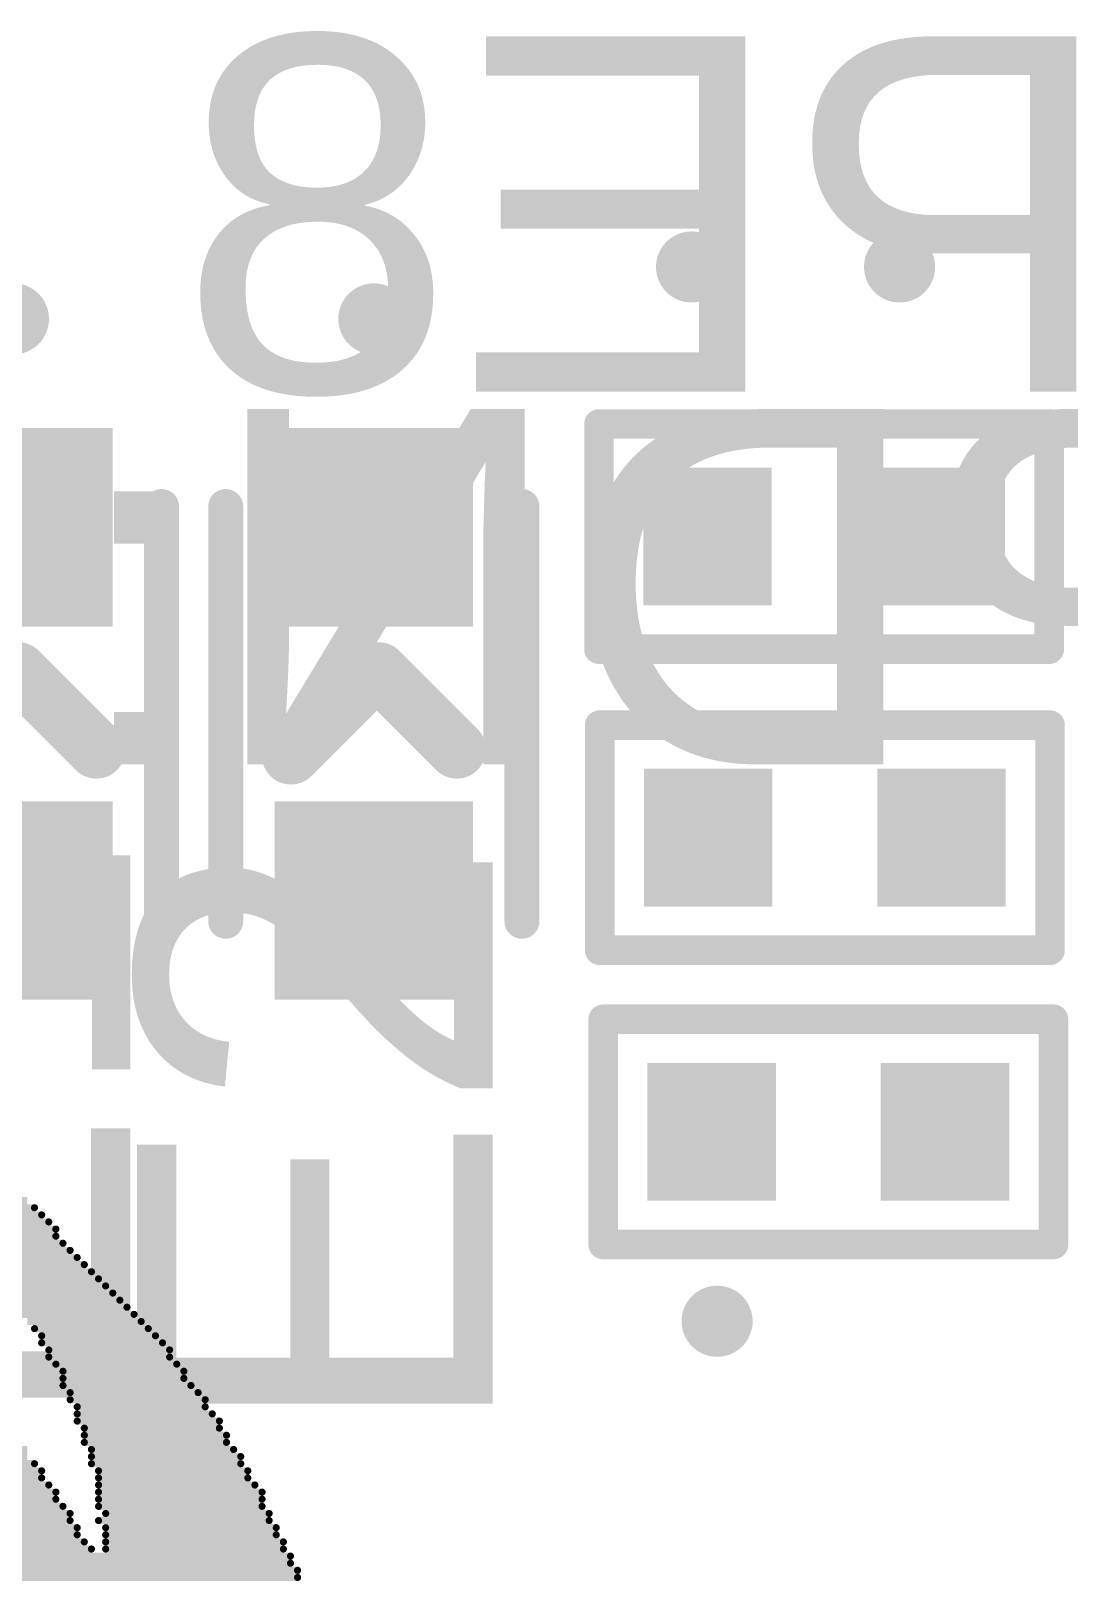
# Model space of a CAD drawing. Header units: millimetres. Extents: x -6 to 151, y -20 to 98.
# Drawn here: x 36.23 to 40.68, y 37.11 to 43.76 of the extents above; entities that cross this region are included whole.
import ezdxf

# ---------------------------------------------------------------- set-up
doc = ezdxf.new("R2010")
doc.units = ezdxf.units.MM
for name, color, linetype in [('BottomOverlay', 54, 'Continuous'), ('TopOverlay', 2, 'Continuous'), ('TopPaste', 8, 'Continuous'), ('TopSolder', 216, 'Continuous'), ('ViaHoleLayer', 16, 'Continuous')]:
    doc.layers.add(name, color=color, linetype=linetype)
doc.styles.add('Arial', font='arial.ttf', dxfattribs={"height": 0.2})

# ---------------------------------------------------------------- blocks, each defined once
blk = doc.blocks.new('RES0402_143')
at = {"layer": 'TopPaste'}
for points in [[(-0.75, -0.27), (-0.75, 0.27), (-0.25, 0.27), (-0.25, -0.27)], [(0.25, -0.27), (0.25, 0.27), (0.75, 0.27), (0.75, -0.27)]]:
    blk.add_hatch(color=8, dxfattribs=at).paths.add_polyline_path(points)
at = {"layer": 'TopSolder'}
for points in [[(-0.7754, -0.2954), (-0.7754, 0.2954), (-0.2246, 0.2954), (-0.2246, -0.2954)], [(0.2246, -0.2954), (0.2246, 0.2954), (0.7754, 0.2954), (0.7754, -0.2954)]]:
    blk.add_hatch(color=216, dxfattribs=at).paths.add_polyline_path(points)
at = {"layer": 'TopOverlay', "const_width": 0.127}
for points in [[(0.9652, 0.4826), (-0.9652, 0.4826)], [(-0.9652, 0.4826), (-0.9652, -0.4826)], [(0.9652, 0.4826), (0.9652, -0.4826)], [(0.9652, -0.4826), (-0.9652, -0.4826)]]:
    blk.add_lwpolyline(points, dxfattribs=at)
at = {"layer": 'TopOverlay', "const_width": 0.0635}
for points in [[(-0.997, 0.4826, 1), (-0.9335, 0.4826, 1)], [(-0.997, 0.4826, 1), (-0.9335, 0.4826, 1)], [(0.9335, 0.4826, 1), (0.997, 0.4826, 1)], [(0.9335, 0.4826, 1), (0.997, 0.4826, 1)], [(-0.997, -0.4826, 1), (-0.9335, -0.4826, 1)], [(-0.997, -0.4826, 1), (-0.9335, -0.4826, 1)], [(0.9335, -0.4826, 1), (0.997, -0.4826, 1)], [(0.9335, -0.4826, 1), (0.997, -0.4826, 1)]]:
    blk.add_lwpolyline(points, format="xyb", close=True, dxfattribs=at)
blk = doc.blocks.new('RES0402_144')
at = {"layer": 'TopPaste'}
for points in [[(-0.75, -0.27), (-0.75, 0.27), (-0.25, 0.27), (-0.25, -0.27)], [(0.25, -0.27), (0.25, 0.27), (0.75, 0.27), (0.75, -0.27)]]:
    blk.add_hatch(color=8, dxfattribs=at).paths.add_polyline_path(points)
at = {"layer": 'TopSolder'}
for points in [[(-0.7754, -0.2954), (-0.7754, 0.2954), (-0.2246, 0.2954), (-0.2246, -0.2954)], [(0.2246, -0.2954), (0.2246, 0.2954), (0.7754, 0.2954), (0.7754, -0.2954)]]:
    blk.add_hatch(color=216, dxfattribs=at).paths.add_polyline_path(points)
at = {"layer": 'TopOverlay', "const_width": 0.127}
for points in [[(0.9652, 0.4826), (-0.9652, 0.4826)], [(-0.9652, 0.4826), (-0.9652, -0.4826)], [(0.9652, 0.4826), (0.9652, -0.4826)], [(0.9652, -0.4826), (-0.9652, -0.4826)]]:
    blk.add_lwpolyline(points, dxfattribs=at)
at = {"layer": 'TopOverlay', "const_width": 0.0635}
for points in [[(-0.997, 0.4826, 1), (-0.9335, 0.4826, 1)], [(-0.997, 0.4826, 1), (-0.9335, 0.4826, 1)], [(0.9335, 0.4826, 1), (0.997, 0.4826, 1)], [(0.9335, 0.4826, 1), (0.997, 0.4826, 1)], [(-0.997, -0.4826, 1), (-0.9335, -0.4826, 1)], [(-0.997, -0.4826, 1), (-0.9335, -0.4826, 1)], [(0.9335, -0.4826, 1), (0.997, -0.4826, 1)], [(0.9335, -0.4826, 1), (0.997, -0.4826, 1)]]:
    blk.add_lwpolyline(points, format="xyb", close=True, dxfattribs=at)
blk = doc.blocks.new('RES0402_145')
at = {"layer": 'TopPaste'}
for points in [[(-0.75, -0.27), (-0.75, 0.27), (-0.25, 0.27), (-0.25, -0.27)], [(0.25, -0.27), (0.25, 0.27), (0.75, 0.27), (0.75, -0.27)]]:
    blk.add_hatch(color=8, dxfattribs=at).paths.add_polyline_path(points)
at = {"layer": 'TopSolder'}
for points in [[(-0.7754, -0.2954), (-0.7754, 0.2954), (-0.2246, 0.2954), (-0.2246, -0.2954)], [(0.2246, -0.2954), (0.2246, 0.2954), (0.7754, 0.2954), (0.7754, -0.2954)]]:
    blk.add_hatch(color=216, dxfattribs=at).paths.add_polyline_path(points)
at = {"layer": 'TopOverlay', "const_width": 0.127}
for points in [[(0.9652, 0.4826), (-0.9652, 0.4826)], [(-0.9652, 0.4826), (-0.9652, -0.4826)], [(0.9652, 0.4826), (0.9652, -0.4826)], [(0.9652, -0.4826), (-0.9652, -0.4826)]]:
    blk.add_lwpolyline(points, dxfattribs=at)
at = {"layer": 'TopOverlay', "const_width": 0.0635}
for points in [[(-0.997, 0.4826, 1), (-0.9335, 0.4826, 1)], [(-0.997, 0.4826, 1), (-0.9335, 0.4826, 1)], [(0.9335, 0.4826, 1), (0.997, 0.4826, 1)], [(0.9335, 0.4826, 1), (0.997, 0.4826, 1)], [(-0.997, -0.4826, 1), (-0.9335, -0.4826, 1)], [(-0.997, -0.4826, 1), (-0.9335, -0.4826, 1)], [(0.9335, -0.4826, 1), (0.997, -0.4826, 1)], [(0.9335, -0.4826, 1), (0.997, -0.4826, 1)]]:
    blk.add_lwpolyline(points, format="xyb", close=True, dxfattribs=at)
blk = doc.blocks.new('LED0603_178')
at = {"layer": 'TopPaste'}
for points in [[(0.4, 1.2), (0.4, 0.4), (-0.4, 0.4), (-0.4, 1.2)], [(-0.4, -1.2), (-0.4, -0.4), (0.4, -0.4), (0.4, -1.2)]]:
    blk.add_hatch(color=8, dxfattribs=at).paths.add_polyline_path(points)
at = {"layer": 'TopSolder'}
for points in [[(0.4254, 1.2254), (0.4254, 0.3746), (-0.4254, 0.3746), (-0.4254, 1.2254)], [(-0.4254, -1.2254), (-0.4254, -0.3746), (0.4254, -0.3746), (0.4254, -1.2254)]]:
    blk.add_hatch(color=216, dxfattribs=at).paths.add_polyline_path(points)
at = {"layer": 'TopOverlay'}
for points, const_width in [([(-0.635, -0.889), (-0.635, 0.889)], 0.15), ([(0.635, -0.889), (0.635, 0.889)], 0.15), ([(-0.3556, -0.1778), (0.004, 0.1818)], 0.25), ([(0.0214, 0.1818), (0.3556, -0.1524)], 0.25)]:
    blk.add_lwpolyline(points, dxfattribs=dict(at, const_width=const_width))
for points, const_width in [([(-0.6725, 0.889, 1), (-0.5975, 0.889, 1)], 0.075), ([(0.5975, 0.889, 1), (0.6725, 0.889, 1)], 0.075), ([(-0.0585, 0.1818, 1), (0.0665, 0.1818, 1)], 0.125), ([(-0.0411, 0.1818, 1), (0.0839, 0.1818, 1)], 0.125), ([(-0.4181, -0.1778, 1), (-0.2931, -0.1778, 1)], 0.125), ([(0.2931, -0.1524, 1), (0.4181, -0.1524, 1)], 0.125), ([(-0.6725, -0.889, 1), (-0.5975, -0.889, 1)], 0.075), ([(0.5975, -0.889, 1), (0.6725, -0.889, 1)], 0.075)]:
    blk.add_lwpolyline(points, format="xyb", close=True, dxfattribs=dict(at, const_width=const_width))
blk = doc.blocks.new('LED0603_179')
at = {"layer": 'TopPaste'}
for points in [[(0.4, 1.2), (0.4, 0.4), (-0.4, 0.4), (-0.4, 1.2)], [(-0.4, -1.2), (-0.4, -0.4), (0.4, -0.4), (0.4, -1.2)]]:
    blk.add_hatch(color=8, dxfattribs=at).paths.add_polyline_path(points)
at = {"layer": 'TopSolder'}
for points in [[(0.4254, 1.2254), (0.4254, 0.3746), (-0.4254, 0.3746), (-0.4254, 1.2254)], [(-0.4254, -1.2254), (-0.4254, -0.3746), (0.4254, -0.3746), (0.4254, -1.2254)]]:
    blk.add_hatch(color=216, dxfattribs=at).paths.add_polyline_path(points)
at = {"layer": 'TopOverlay'}
for points, const_width in [([(-0.635, -0.889), (-0.635, 0.889)], 0.15), ([(0.635, -0.889), (0.635, 0.889)], 0.15), ([(-0.3556, -0.1778), (0.004, 0.1818)], 0.25), ([(0.0214, 0.1818), (0.3556, -0.1524)], 0.25)]:
    blk.add_lwpolyline(points, dxfattribs=dict(at, const_width=const_width))
for points, const_width in [([(-0.6725, 0.889, 1), (-0.5975, 0.889, 1)], 0.075), ([(0.5975, 0.889, 1), (0.6725, 0.889, 1)], 0.075), ([(-0.0585, 0.1818, 1), (0.0665, 0.1818, 1)], 0.125), ([(-0.0411, 0.1818, 1), (0.0839, 0.1818, 1)], 0.125), ([(-0.4181, -0.1778, 1), (-0.2931, -0.1778, 1)], 0.125), ([(0.2931, -0.1524, 1), (0.4181, -0.1524, 1)], 0.125), ([(-0.6725, -0.889, 1), (-0.5975, -0.889, 1)], 0.075), ([(0.5975, -0.889, 1), (0.6725, -0.889, 1)], 0.075)]:
    blk.add_lwpolyline(points, format="xyb", close=True, dxfattribs=dict(at, const_width=const_width))

msp = doc.modelspace()

# ---------------------------------------------------------------- hatches: boundary and pattern name
at = {"layer": 'ViaHoleLayer'}
h = msp.add_hatch(color=16, dxfattribs=at)
edge = h.paths.add_edge_path()
edge.add_arc((39.0624, 42.7482), 0.1524, 0, 360)
h = msp.add_hatch(color=16, dxfattribs=at)
edge = h.paths.add_edge_path()
edge.add_arc((39.9542, 42.7482), 0.1524, 0, 360)
h = msp.add_hatch(color=16, dxfattribs=at)
edge = h.paths.add_edge_path()
edge.add_arc((36.1552, 42.5255), 0.1524, 0, 360)
h = msp.add_hatch(color=16, dxfattribs=at)
edge = h.paths.add_edge_path()
edge.add_arc((37.7004, 42.5255), 0.1524, 0, 360)
h = msp.add_hatch(color=16, dxfattribs=at)
edge = h.paths.add_edge_path()
edge.add_arc((39.172, 38.2282), 0.1524, 0, 360)

# ---------------------------------------------------------------- linework, layer by layer
at = {"layer": 'BottomOverlay', "const_width": 0.0305}
for points in [[(29.083, 38.7452), (36.2153, 38.7452)], [(29.022, 38.6842), (36.2763, 38.6842)], [(29.0525, 38.7147), (36.2458, 38.7147)], [(28.9611, 38.6232), (36.3372, 38.6232)], [(28.9916, 38.6537), (36.3068, 38.6537)], [(28.8696, 38.5318), (36.3982, 38.5318)], [(28.9001, 38.5623), (36.3677, 38.5623)], [(28.9306, 38.5928), (36.3372, 38.5928)], [(28.8087, 38.4708), (36.4592, 38.4708)], [(28.8392, 38.5013), (36.4287, 38.5013)], [(28.7477, 38.4099), (36.5201, 38.4099)], [(28.7782, 38.4404), (36.4896, 38.4404)], [(36.0324, 38.3794), (36.5506, 38.3794)], [(36.0629, 38.3489), (36.5811, 38.3489)], [(36.1239, 38.3184), (36.6116, 38.3184)], [(36.1544, 38.288), (36.642, 38.288)], [(36.1848, 38.2575), (36.6725, 38.2575)], [(36.2153, 38.227), (36.703, 38.227)], [(36.2458, 38.1965), (36.7335, 38.1965)], [(36.2763, 38.166), (36.764, 38.166)], [(36.2763, 38.1356), (36.7944, 38.1356)], [(36.3068, 38.1051), (36.8249, 38.1051)], [(36.3068, 38.0746), (36.8249, 38.0746)], [(36.3372, 38.0441), (36.8554, 38.0441)], [(36.3677, 38.0136), (36.8859, 38.0136)], [(36.3677, 37.9832), (36.8859, 37.9832)], [(36.3677, 37.9527), (36.9164, 37.9527)], [(36.3982, 37.9222), (36.9468, 37.9222)], [(36.3982, 37.8917), (36.9773, 37.8917)], [(36.4287, 37.8612), (36.9773, 37.8612)], [(36.4287, 37.8308), (37.0078, 37.8308)], [(36.4287, 37.8003), (37.0383, 37.8003)], [(36.4592, 37.7698), (37.0383, 37.7698)], [(36.4592, 37.7393), (37.0688, 37.7393)], [(28.2296, 37.6784), (36.2153, 37.6784)], [(36.4592, 37.7088), (37.0688, 37.7088)], [(36.4896, 37.6784), (37.0992, 37.6784)], [(28.1686, 37.6174), (36.2458, 37.6174)], [(28.1991, 37.6479), (36.2153, 37.6479)], [(36.4896, 37.6479), (37.1297, 37.6479)], [(36.4896, 37.6174), (37.1297, 37.6174)], [(28.1381, 37.5564), (36.2763, 37.5564)], [(28.1686, 37.5869), (36.2763, 37.5869)], [(36.5201, 37.5869), (37.1602, 37.5869)], [(36.5201, 37.5564), (37.1602, 37.5564)], [(28.1076, 37.4955), (36.3372, 37.4955)], [(28.1076, 37.465), (36.3372, 37.465)], [(28.1381, 37.526), (36.3068, 37.526)], [(36.5201, 37.526), (37.1907, 37.526)], [(36.5201, 37.4955), (37.2212, 37.4955)], [(36.5201, 37.465), (37.2212, 37.465)], [(28.0772, 37.4345), (36.3677, 37.4345)], [(28.0772, 37.404), (36.3982, 37.404)], [(36.5201, 37.4345), (37.2212, 37.4345)], [(36.5506, 37.404), (37.2516, 37.404)], [(28.0162, 37.3431), (36.4287, 37.3431)], [(28.0467, 37.3736), (36.3982, 37.3736)], [(36.5201, 37.3736), (37.2516, 37.3736)], [(36.5506, 37.3431), (37.2821, 37.3431)], [(28.0162, 37.3126), (36.4287, 37.3126)], [(28.0162, 37.2821), (36.4592, 37.2821)], [(36.5506, 37.3126), (37.2821, 37.3126)], [(36.5506, 37.2821), (37.3126, 37.2821)], [(27.9857, 37.2516), (36.4896, 37.2516)], [(27.9857, 37.2212), (37.3431, 37.2212)], [(36.5506, 37.2516), (37.3126, 37.2516)], [(27.9552, 37.1907), (37.3431, 37.1907)], [(27.9552, 37.1602), (37.3736, 37.1602)], [(27.9248, 37.1297), (37.3736, 37.1297)]]:
    msp.add_lwpolyline(points, dxfattribs=at)
at = {"layer": 'BottomOverlay', "const_width": 0.0152}
for points in [[(36.2382, 38.7147, 1), (36.2534, 38.7147, 1)], [(36.2687, 38.6842, 1), (36.2839, 38.6842, 1)], [(36.2991, 38.6537, 1), (36.3144, 38.6537, 1)], [(36.3296, 38.6232, 1), (36.3449, 38.6232, 1)], [(36.3296, 38.5928, 1), (36.3449, 38.5928, 1)], [(36.3601, 38.5623, 1), (36.3753, 38.5623, 1)], [(36.3906, 38.5318, 1), (36.4058, 38.5318, 1)], [(36.4211, 38.5013, 1), (36.4363, 38.5013, 1)], [(36.4515, 38.4708, 1), (36.4668, 38.4708, 1)], [(36.482, 38.4404, 1), (36.4973, 38.4404, 1)], [(36.5125, 38.4099, 1), (36.5277, 38.4099, 1)], [(36.543, 38.3794, 1), (36.5582, 38.3794, 1)], [(36.5735, 38.3489, 1), (36.5887, 38.3489, 1)], [(36.6039, 38.3184, 1), (36.6192, 38.3184, 1)], [(36.6344, 38.288, 1), (36.6497, 38.288, 1)], [(36.2382, 38.1965, 1), (36.2534, 38.1965, 1)], [(36.6649, 38.2575, 1), (36.6801, 38.2575, 1)], [(36.6954, 38.227, 1), (36.7106, 38.227, 1)], [(36.7259, 38.1965, 1), (36.7411, 38.1965, 1)], [(36.2687, 38.166, 1), (36.2839, 38.166, 1)], [(36.2687, 38.1356, 1), (36.2839, 38.1356, 1)], [(36.7563, 38.166, 1), (36.7716, 38.166, 1)], [(36.7868, 38.1356, 1), (36.8021, 38.1356, 1)], [(36.2991, 38.1051, 1), (36.3144, 38.1051, 1)], [(36.2991, 38.0746, 1), (36.3144, 38.0746, 1)], [(36.8173, 38.1051, 1), (36.8325, 38.1051, 1)], [(36.8173, 38.0746, 1), (36.8325, 38.0746, 1)], [(36.3296, 38.0441, 1), (36.3449, 38.0441, 1)], [(36.3601, 38.0136, 1), (36.3753, 38.0136, 1)], [(36.8478, 38.0441, 1), (36.863, 38.0441, 1)], [(36.8783, 38.0136, 1), (36.8935, 38.0136, 1)], [(36.3601, 37.9832, 1), (36.3753, 37.9832, 1)], [(36.3601, 37.9527, 1), (36.3753, 37.9527, 1)], [(36.8783, 37.9832, 1), (36.8935, 37.9832, 1)], [(36.9087, 37.9527, 1), (36.924, 37.9527, 1)], [(36.3906, 37.9222, 1), (36.4058, 37.9222, 1)], [(36.3906, 37.8917, 1), (36.4058, 37.8917, 1)], [(36.9392, 37.9222, 1), (36.9545, 37.9222, 1)], [(36.9697, 37.8917, 1), (36.9849, 37.8917, 1)], [(36.4211, 37.8612, 1), (36.4363, 37.8612, 1)], [(36.4211, 37.8308, 1), (36.4363, 37.8308, 1)], [(36.4211, 37.8003, 1), (36.4363, 37.8003, 1)], [(36.9697, 37.8612, 1), (36.9849, 37.8612, 1)], [(37.0002, 37.8308, 1), (37.0154, 37.8308, 1)], [(37.0307, 37.8003, 1), (37.0459, 37.8003, 1)], [(36.4515, 37.7698, 1), (36.4668, 37.7698, 1)], [(36.4515, 37.7393, 1), (36.4668, 37.7393, 1)], [(37.0307, 37.7698, 1), (37.0459, 37.7698, 1)], [(37.0611, 37.7393, 1), (37.0764, 37.7393, 1)], [(36.4515, 37.7088, 1), (36.4668, 37.7088, 1)], [(36.482, 37.6784, 1), (36.4973, 37.6784, 1)], [(37.0611, 37.7088, 1), (37.0764, 37.7088, 1)], [(37.0916, 37.6784, 1), (37.1069, 37.6784, 1)], [(36.2382, 37.6174, 1), (36.2534, 37.6174, 1)], [(36.482, 37.6479, 1), (36.4973, 37.6479, 1)], [(36.482, 37.6174, 1), (36.4973, 37.6174, 1)], [(37.1221, 37.6479, 1), (37.1373, 37.6479, 1)], [(37.1221, 37.6174, 1), (37.1373, 37.6174, 1)], [(36.2687, 37.5869, 1), (36.2839, 37.5869, 1)], [(36.2687, 37.5564, 1), (36.2839, 37.5564, 1)], [(36.5125, 37.5869, 1), (36.5277, 37.5869, 1)], [(36.5125, 37.5564, 1), (36.5277, 37.5564, 1)], [(37.1526, 37.5869, 1), (37.1678, 37.5869, 1)], [(37.1526, 37.5564, 1), (37.1678, 37.5564, 1)], [(36.2991, 37.526, 1), (36.3144, 37.526, 1)], [(36.3296, 37.4955, 1), (36.3449, 37.4955, 1)], [(36.3296, 37.465, 1), (36.3449, 37.465, 1)], [(36.5125, 37.526, 1), (36.5277, 37.526, 1)], [(36.5125, 37.4955, 1), (36.5277, 37.4955, 1)], [(36.5125, 37.465, 1), (36.5277, 37.465, 1)], [(37.1831, 37.526, 1), (37.1983, 37.526, 1)], [(37.2135, 37.4955, 1), (37.2288, 37.4955, 1)], [(37.2135, 37.465, 1), (37.2288, 37.465, 1)], [(36.3601, 37.4345, 1), (36.3753, 37.4345, 1)], [(36.3906, 37.404, 1), (36.4058, 37.404, 1)], [(36.5125, 37.4345, 1), (36.5277, 37.4345, 1)], [(36.543, 37.404, 1), (36.5582, 37.404, 1)], [(37.2135, 37.4345, 1), (37.2288, 37.4345, 1)], [(37.244, 37.404, 1), (37.2593, 37.404, 1)], [(36.3906, 37.3736, 1), (36.4058, 37.3736, 1)], [(36.4211, 37.3431, 1), (36.4363, 37.3431, 1)], [(36.5125, 37.3736, 1), (36.5277, 37.3736, 1)], [(36.543, 37.3431, 1), (36.5582, 37.3431, 1)], [(37.244, 37.3736, 1), (37.2593, 37.3736, 1)], [(37.2745, 37.3431, 1), (37.2897, 37.3431, 1)], [(36.4211, 37.3126, 1), (36.4363, 37.3126, 1)], [(36.4515, 37.2821, 1), (36.4668, 37.2821, 1)], [(36.543, 37.3126, 1), (36.5582, 37.3126, 1)], [(36.543, 37.2821, 1), (36.5582, 37.2821, 1)], [(37.2745, 37.3126, 1), (37.2897, 37.3126, 1)], [(37.305, 37.2821, 1), (37.3202, 37.2821, 1)], [(36.482, 37.2516, 1), (36.4973, 37.2516, 1)], [(36.543, 37.2516, 1), (36.5582, 37.2516, 1)], [(37.305, 37.2516, 1), (37.3202, 37.2516, 1)], [(37.3355, 37.2212, 1), (37.3507, 37.2212, 1)], [(37.3355, 37.1907, 1), (37.3507, 37.1907, 1)], [(37.3659, 37.1602, 1), (37.3812, 37.1602, 1)], [(37.3659, 37.1297, 1), (37.3812, 37.1297, 1)]]:
    msp.add_lwpolyline(points, format="xyb", close=True, dxfattribs=at)

# ---------------------------------------------------------------- block references
at = {"rotation": 180}
for name, p in [('RES0402_145', (39.6308, 41.5923)), ('RES0402_144', (39.634, 40.3012)), ('RES0402_143', (39.6489, 39.0401))]:
    msp.add_blockref(name, p, dxfattribs=at)
for name, p in [('LED0603_179', (36.1552, 40.832)), ('LED0603_178', (37.7004, 40.832))]:
    msp.add_blockref(name, p)

# ---------------------------------------------------------------- texts
at = {"layer": 'BottomOverlay', "style": 'Arial', "text_generation_flag": 2}
for s, p in [('EN: PE8', (45.0273, 42.2131)), ('CS/PDN: PA15', (45.0273, 40.6156))]:
    msp.add_text(s, height=1.524, rotation=360, dxfattribs=at).set_placement(p)
at = {"layer": 'TopOverlay', "style": 'Arial'}
for s, p in [('E1', (36.657, 37.7262)), ('E2', (38.2094, 37.6995))]:
    msp.add_text(s, height=1.524, rotation=90, dxfattribs=at).set_placement(p)

doc.saveas('drawing.dxf')
